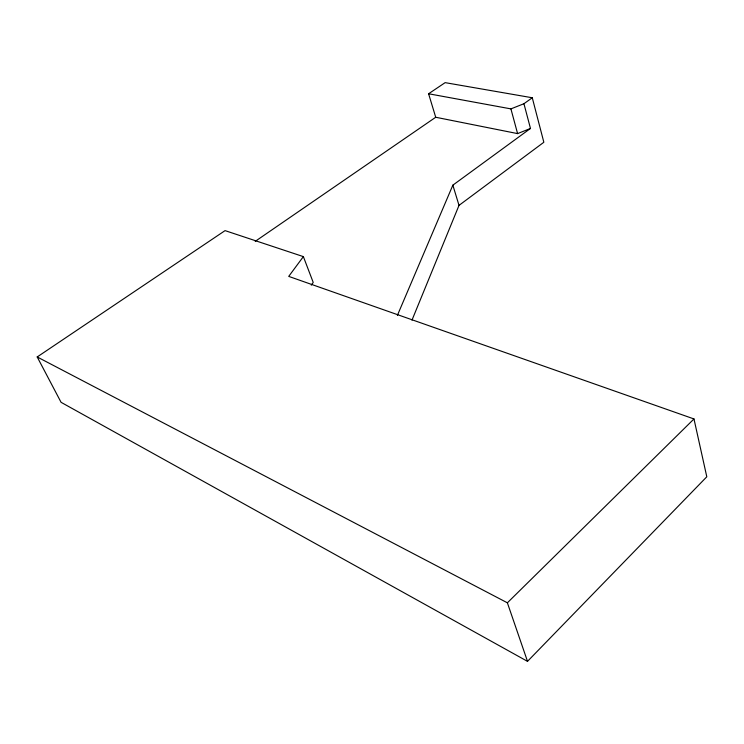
<?xml version="1.0" encoding="UTF-8"?>
<svg xmlns="http://www.w3.org/2000/svg" width="744" height="744" viewBox="0 0 744 744"><rect width="100%" height="100%" fill="white"/><g stroke="black" fill="none" stroke-linecap="round" stroke-linejoin="round"><path stroke-width="1.12" d="M411.981 320.143L459.011 205.381L543.845 142.262L532.276 97.762L445.135 82.64L428.591 93.763L435.714 117.254L517.591 133.604L530.472 128.452L523.934 103.723L532.276 97.762M397.389 315.382L452.854 185.163L530.472 128.452M311.28 285.166L313.224 282.441L303.366 256.615L225.06 230.621L37.2 356.953L61.073 402.318L527.505 661.36L706.8 476.783L693.975 418.946L288.719 276.387L303.366 256.615M527.505 661.36L507.38 602.807L693.975 418.946M255.229 241.354L435.714 117.254M428.591 93.763L510.914 108.884L523.934 103.723M37.2 356.953L507.38 602.807M452.854 185.163L459.011 205.381M510.914 108.884L517.591 133.604"/></g></svg>
